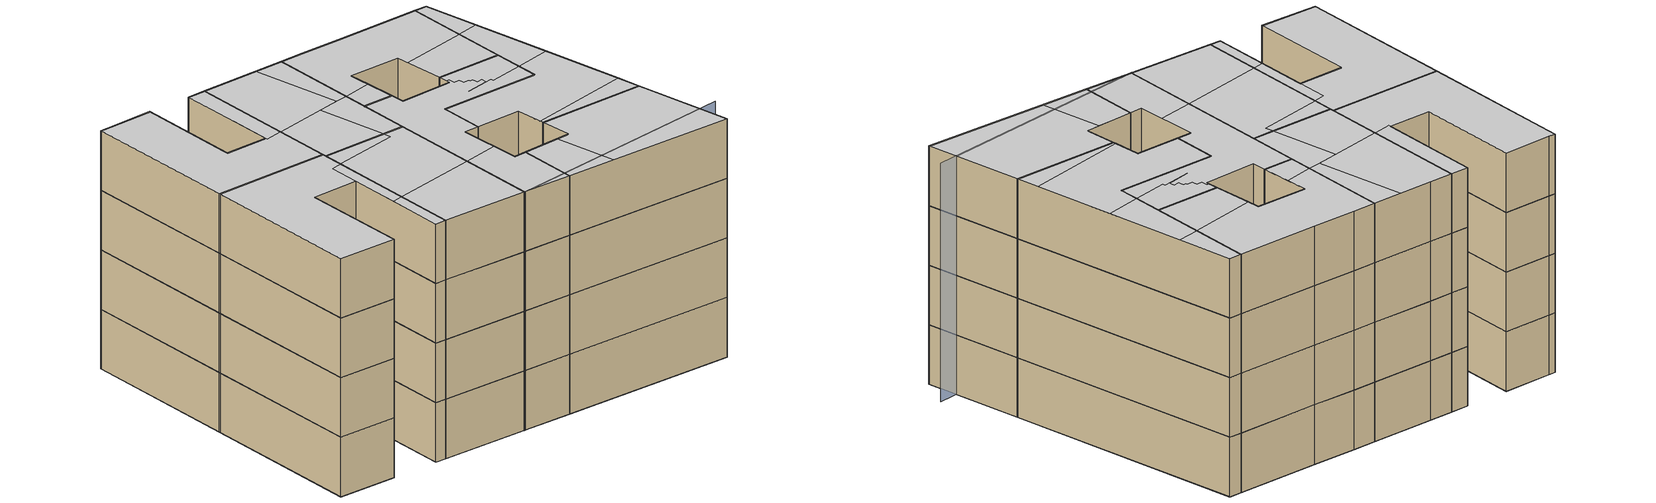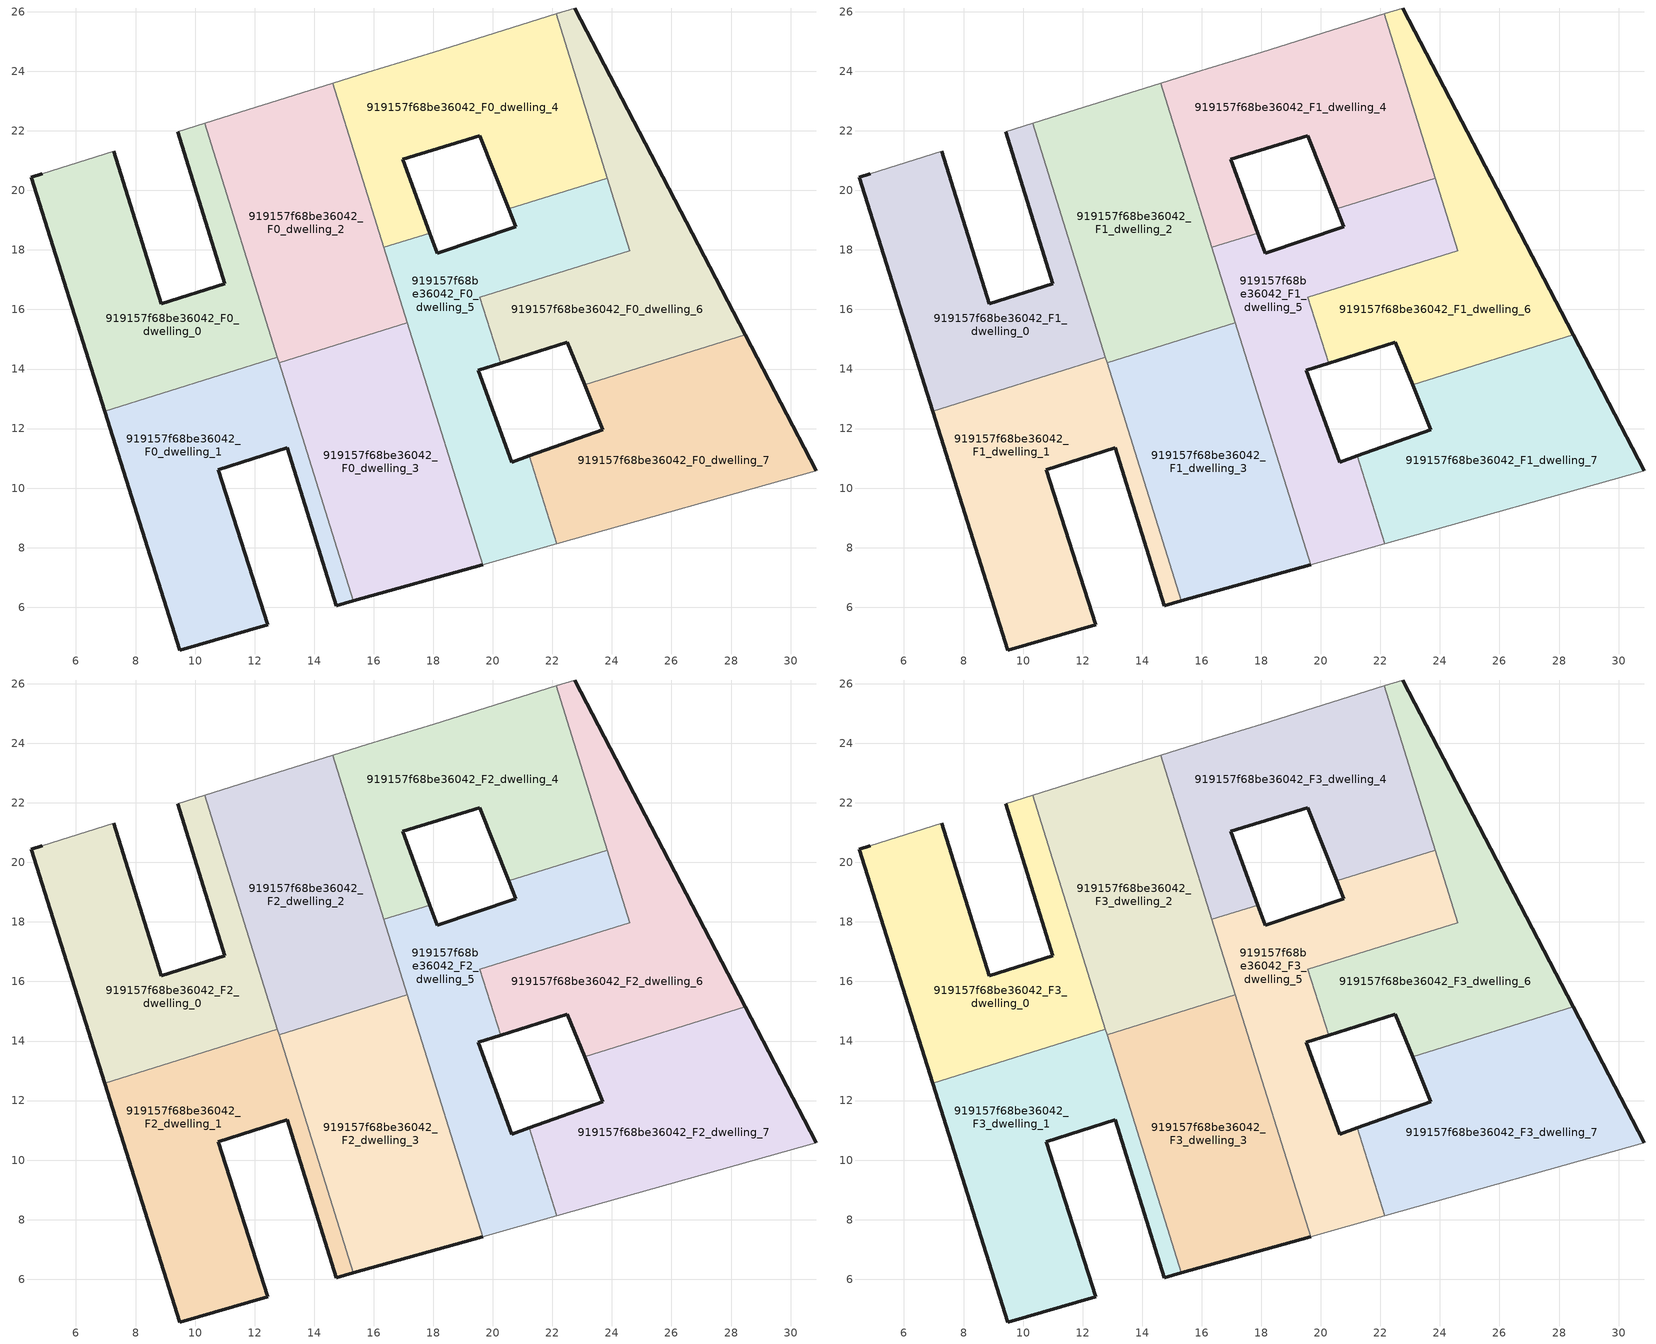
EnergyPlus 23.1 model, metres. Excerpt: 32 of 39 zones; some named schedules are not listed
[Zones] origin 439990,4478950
919157f68be36042_F0_dwelling_0
 floor ground (EU_floor_Construction): 12.76,14.39 10.32,22.25 9.41,21.97 11,16.86 8.87,16.19 7.27,21.32 4.87,20.55 4.5,20.44 6.97,12.59 z0
 wall outside (EU_wall_Construction): 7.27,21.32 8.87,16.19 11,16.86 9.41,21.97 / 6.97,12.59 4.5,20.44 4.87,20.55 z0:3
 wall adiabatic (EU_wall_Construction): 4.87,20.55 7.27,21.32 / 9.41,21.97 10.32,22.25 z0:3
 wall to 919157f68be36042_F0_dwelling_1 (EU_wall_Construction): 12.76,14.39 6.97,12.59 z0:3
 wall to 919157f68be36042_F0_dwelling_2 (EU_wall_Construction): 10.32,22.25 12.76,14.39 z0:3
919157f68be36042_F0_dwelling_1
 floor ground (EU_floor_Construction): 14.75,6.05 15.31,6.21 12.76,14.39 6.97,12.59 9.49,4.56 12.44,5.41 10.77,10.62 13.09,11.35 z0
 wall outside (EU_wall_Construction): 15.31,6.21 14.75,6.05 13.09,11.35 10.77,10.62 12.44,5.41 9.49,4.56 6.97,12.59 z0:3
 wall to 919157f68be36042_F0_dwelling_3 (EU_wall_Construction): 12.82,14.21 15.31,6.21 z0:3
 wall to 919157f68be36042_F0_dwelling_2 (EU_wall_Construction): 12.76,14.39 12.82,14.21 z0:3
919157f68be36042_F0_dwelling_2
 floor ground (EU_floor_Construction): 17.13,15.55 14.63,23.61 11.51,22.63 10.32,22.25 12.82,14.21 z0
 wall adiabatic (EU_wall_Construction): 10.32,22.25 11.51,22.63 14.63,23.61 z0:3
 wall to 919157f68be36042_F0_dwelling_3 (EU_wall_Construction): 17.13,15.55 12.82,14.21 z0:3
 wall to 919157f68be36042_F0_dwelling_4 (EU_wall_Construction): 14.63,23.61 16.34,18.08 z0:3
 wall to 919157f68be36042_F0_dwelling_5 (EU_wall_Construction): 16.34,18.08 17.13,15.55 z0:3
919157f68be36042_F0_dwelling_3
 floor ground (EU_floor_Construction): 19.66,7.43 17.13,15.55 12.82,14.21 15.31,6.21 z0
 wall outside (EU_wall_Construction): 19.66,7.43 15.31,6.21 z0:3
 wall to 919157f68be36042_F0_dwelling_5 (EU_wall_Construction): 17.13,15.55 19.66,7.43 z0:3
919157f68be36042_F0_dwelling_4
 floor ground (EU_floor_Construction): 23.84,20.42 22.12,25.93 18.02,24.64 15.8,23.97 14.63,23.61 16.34,18.08 17.89,18.56 16.97,21.04 19.56,21.83 20.53,19.39 z0
 wall outside (EU_wall_Construction): 20.53,19.39 19.56,21.83 16.97,21.04 17.89,18.56 z0:3
 wall to 919157f68be36042_F0_dwelling_5 (EU_wall_Construction): 23.84,20.42 20.53,19.39 / 17.89,18.56 16.34,18.08 z0:3
 wall adiabatic (EU_wall_Construction): 14.63,23.61 15.8,23.97 18.02,24.64 22.12,25.93 z0:3
 wall to 919157f68be36042_F0_dwelling_6 (EU_wall_Construction): 22.12,25.93 23.84,20.42 z0:3
919157f68be36042_F0_dwelling_5
 floor ground (EU_floor_Construction): 22.14,8.13 21.23,11.08 20.63,10.87 19.52,13.95 20.26,14.19 19.57,16.42 24.6,17.98 23.84,20.42 20.53,19.39 20.78,18.78 18.14,17.88 17.89,18.56 16.34,18.08 19.66,7.43 z0
 wall outside (EU_wall_Construction): 17.89,18.56 18.14,17.88 20.78,18.78 20.53,19.39 / 20.26,14.19 19.52,13.95 20.63,10.87 21.23,11.08 z0:3
 wall to 919157f68be36042_F0_dwelling_6 (EU_wall_Construction): 23.84,20.41 24.6,17.98 19.57,16.42 20.26,14.19 z0:3
 wall to 919157f68be36042_F0_dwelling_7 (EU_wall_Construction): 21.23,11.08 22.14,8.13 z0:3
 wall adiabatic (EU_wall_Construction): 22.14,8.13 19.66,7.43 z0:3
919157f68be36042_F0_dwelling_6
 floor ground (EU_floor_Construction): 28.48,15.14 22.75,26.12 22.12,25.93 24.6,17.98 19.57,16.42 20.26,14.19 22.5,14.89 23.08,13.46 z0
 wall outside (EU_wall_Construction): 22.75,26.12 28.48,15.14 / 23.08,13.46 22.5,14.89 20.26,14.19 z0:3
 wall adiabatic (EU_wall_Construction): 22.12,25.93 22.75,26.12 z0:3
 wall to 919157f68be36042_F0_dwelling_7 (EU_wall_Construction): 28.48,15.14 23.08,13.46 z0:3
919157f68be36042_F0_dwelling_7
 floor ground (EU_floor_Construction): 30.86,10.59 28.48,15.14 23.08,13.46 23.69,11.96 21.23,11.08 22.14,8.13 z0
 wall outside (EU_wall_Construction): 21.23,11.08 23.69,11.96 23.08,13.46 / 28.48,15.14 30.86,10.59 z0:3
 wall adiabatic (EU_wall_Construction): 30.86,10.59 22.14,8.13 z0:3
919157f68be36042_F1_dwelling_0
 floor to 919157f68be36042_F0_dwelling_0 (EU_floor_Construction): 12.76,14.39 10.32,22.25 9.41,21.97 11,16.86 8.87,16.19 7.27,21.32 4.87,20.55 4.5,20.44 6.97,12.59 z3
 wall outside (EU_wall_Construction): 7.27,21.32 8.87,16.19 11,16.86 9.41,21.97 / 6.97,12.59 4.5,20.44 4.87,20.55 z3:6
 wall adiabatic (EU_wall_Construction): 4.87,20.55 7.27,21.32 / 9.41,21.97 10.32,22.25 z3:6
 wall to 919157f68be36042_F1_dwelling_1 (EU_wall_Construction): 12.76,14.39 6.97,12.59 z3:6
 wall to 919157f68be36042_F1_dwelling_2 (EU_wall_Construction): 10.32,22.25 12.76,14.39 z3:6
919157f68be36042_F1_dwelling_1
 floor to 919157f68be36042_F0_dwelling_1 (EU_floor_Construction): 14.75,6.05 15.31,6.21 12.76,14.39 6.97,12.59 9.49,4.56 12.44,5.41 10.77,10.62 13.09,11.35 z3
 wall outside (EU_wall_Construction): 15.31,6.21 14.75,6.05 13.09,11.35 10.77,10.62 12.44,5.41 9.49,4.56 6.97,12.59 z3:6
 wall to 919157f68be36042_F1_dwelling_3 (EU_wall_Construction): 12.82,14.21 15.31,6.21 z3:6
 wall to 919157f68be36042_F1_dwelling_2 (EU_wall_Construction): 12.76,14.39 12.82,14.21 z3:6
919157f68be36042_F1_dwelling_2
 floor to 919157f68be36042_F0_dwelling_2 (EU_floor_Construction): 17.13,15.55 14.63,23.61 11.51,22.63 10.32,22.25 12.82,14.21 z3
 wall adiabatic (EU_wall_Construction): 10.32,22.25 11.51,22.63 14.63,23.61 z3:6
 wall to 919157f68be36042_F1_dwelling_3 (EU_wall_Construction): 17.13,15.55 12.82,14.21 z3:6
 wall to 919157f68be36042_F1_dwelling_4 (EU_wall_Construction): 14.63,23.61 16.34,18.08 z3:6
 wall to 919157f68be36042_F1_dwelling_5 (EU_wall_Construction): 16.34,18.08 17.13,15.55 z3:6
919157f68be36042_F1_dwelling_3
 floor to 919157f68be36042_F0_dwelling_3 (EU_floor_Construction): 19.66,7.43 17.13,15.55 12.82,14.21 15.31,6.21 z3
 wall outside (EU_wall_Construction): 19.66,7.43 15.31,6.21 z3:6
 wall to 919157f68be36042_F1_dwelling_5 (EU_wall_Construction): 17.13,15.55 19.66,7.43 z3:6
919157f68be36042_F1_dwelling_4
 floor to 919157f68be36042_F0_dwelling_4 (EU_floor_Construction): 23.84,20.42 22.12,25.93 18.02,24.64 15.8,23.97 14.63,23.61 16.34,18.08 17.89,18.56 16.97,21.04 19.56,21.83 20.53,19.39 z3
 wall outside (EU_wall_Construction): 20.53,19.39 19.56,21.83 16.97,21.04 17.89,18.56 z3:6
 wall to 919157f68be36042_F1_dwelling_5 (EU_wall_Construction): 23.84,20.42 20.53,19.39 / 17.89,18.56 16.34,18.08 z3:6
 wall adiabatic (EU_wall_Construction): 14.63,23.61 15.8,23.97 18.02,24.64 22.12,25.93 z3:6
 wall to 919157f68be36042_F1_dwelling_6 (EU_wall_Construction): 22.12,25.93 23.84,20.42 z3:6
919157f68be36042_F1_dwelling_5
 floor to 919157f68be36042_F0_dwelling_5 (EU_floor_Construction): 22.14,8.13 21.23,11.08 20.63,10.87 19.52,13.95 20.26,14.19 19.57,16.42 24.6,17.98 23.84,20.42 20.53,19.39 20.78,18.78 18.14,17.88 17.89,18.56 16.34,18.08 19.66,7.43 z3
 wall outside (EU_wall_Construction): 17.89,18.56 18.14,17.88 20.78,18.78 20.53,19.39 / 20.26,14.19 19.52,13.95 20.63,10.87 21.23,11.08 z3:6
 wall to 919157f68be36042_F1_dwelling_6 (EU_wall_Construction): 23.84,20.41 24.6,17.98 19.57,16.42 20.26,14.19 z3:6
 wall to 919157f68be36042_F1_dwelling_7 (EU_wall_Construction): 21.23,11.08 22.14,8.13 z3:6
 wall adiabatic (EU_wall_Construction): 22.14,8.13 19.66,7.43 z3:6
919157f68be36042_F1_dwelling_6
 floor to 919157f68be36042_F0_dwelling_6 (EU_floor_Construction): 28.48,15.14 22.75,26.12 22.12,25.93 24.6,17.98 19.57,16.42 20.26,14.19 22.5,14.89 23.08,13.46 z3
 wall outside (EU_wall_Construction): 22.75,26.12 28.48,15.14 / 23.08,13.46 22.5,14.89 20.26,14.19 z3:6
 wall adiabatic (EU_wall_Construction): 22.12,25.93 22.75,26.12 z3:6
 wall to 919157f68be36042_F1_dwelling_7 (EU_wall_Construction): 28.48,15.14 23.08,13.46 z3:6
919157f68be36042_F1_dwelling_7
 floor to 919157f68be36042_F0_dwelling_7 (EU_floor_Construction): 30.86,10.59 28.48,15.14 23.08,13.46 23.69,11.96 21.23,11.08 22.14,8.13 z3
 wall outside (EU_wall_Construction): 21.23,11.08 23.69,11.96 23.08,13.46 / 28.48,15.14 30.86,10.59 z3:6
 wall adiabatic (EU_wall_Construction): 30.86,10.59 22.14,8.13 z3:6
919157f68be36042_F2_dwelling_0
 floor to 919157f68be36042_F1_dwelling_0 (EU_floor_Construction): 12.76,14.39 10.32,22.25 9.41,21.97 11,16.86 8.87,16.19 7.27,21.32 4.87,20.55 4.5,20.44 6.97,12.59 z6
 wall outside (EU_wall_Construction): 7.27,21.32 8.87,16.19 11,16.86 9.41,21.97 / 6.97,12.59 4.5,20.44 4.87,20.55 z6:9
 wall adiabatic (EU_wall_Construction): 4.87,20.55 7.27,21.32 / 9.41,21.97 10.32,22.25 z6:9
 wall to 919157f68be36042_F2_dwelling_1 (EU_wall_Construction): 12.76,14.39 6.97,12.59 z6:9
 wall to 919157f68be36042_F2_dwelling_2 (EU_wall_Construction): 10.32,22.25 12.76,14.39 z6:9
919157f68be36042_F2_dwelling_1
 floor to 919157f68be36042_F1_dwelling_1 (EU_floor_Construction): 14.75,6.05 15.31,6.21 12.76,14.39 6.97,12.59 9.49,4.56 12.44,5.41 10.77,10.62 13.09,11.35 z6
 wall outside (EU_wall_Construction): 15.31,6.21 14.75,6.05 13.09,11.35 10.77,10.62 12.44,5.41 9.49,4.56 6.97,12.59 z6:9
 wall to 919157f68be36042_F2_dwelling_3 (EU_wall_Construction): 12.82,14.21 15.31,6.21 z6:9
 wall to 919157f68be36042_F2_dwelling_2 (EU_wall_Construction): 12.76,14.39 12.82,14.21 z6:9
919157f68be36042_F2_dwelling_2
 floor to 919157f68be36042_F1_dwelling_2 (EU_floor_Construction): 17.13,15.55 14.63,23.61 11.51,22.63 10.32,22.25 12.82,14.21 z6
 wall adiabatic (EU_wall_Construction): 10.32,22.25 11.51,22.63 14.63,23.61 z6:9
 wall to 919157f68be36042_F2_dwelling_3 (EU_wall_Construction): 17.13,15.55 12.82,14.21 z6:9
 wall to 919157f68be36042_F2_dwelling_4 (EU_wall_Construction): 14.63,23.61 16.34,18.08 z6:9
 wall to 919157f68be36042_F2_dwelling_5 (EU_wall_Construction): 16.34,18.08 17.13,15.55 z6:9
919157f68be36042_F2_dwelling_3
 floor to 919157f68be36042_F1_dwelling_3 (EU_floor_Construction): 19.66,7.43 17.13,15.55 12.82,14.21 15.31,6.21 z6
 wall outside (EU_wall_Construction): 19.66,7.43 15.31,6.21 z6:9
 wall to 919157f68be36042_F2_dwelling_5 (EU_wall_Construction): 17.13,15.55 19.66,7.43 z6:9
919157f68be36042_F2_dwelling_4
 floor to 919157f68be36042_F1_dwelling_4 (EU_floor_Construction): 23.84,20.42 22.12,25.93 18.02,24.64 15.8,23.97 14.63,23.61 16.34,18.08 17.89,18.56 16.97,21.04 19.56,21.83 20.53,19.39 z6
 wall outside (EU_wall_Construction): 20.53,19.39 19.56,21.83 16.97,21.04 17.89,18.56 z6:9
 wall to 919157f68be36042_F2_dwelling_5 (EU_wall_Construction): 23.84,20.42 20.53,19.39 / 17.89,18.56 16.34,18.08 z6:9
 wall adiabatic (EU_wall_Construction): 14.63,23.61 15.8,23.97 18.02,24.64 22.12,25.93 z6:9
 wall to 919157f68be36042_F2_dwelling_6 (EU_wall_Construction): 22.12,25.93 23.84,20.42 z6:9
919157f68be36042_F2_dwelling_5
 floor to 919157f68be36042_F1_dwelling_5 (EU_floor_Construction): 22.14,8.13 21.23,11.08 20.63,10.87 19.52,13.95 20.26,14.19 19.57,16.42 24.6,17.98 23.84,20.42 20.53,19.39 20.78,18.78 18.14,17.88 17.89,18.56 16.34,18.08 19.66,7.43 z6
 wall outside (EU_wall_Construction): 17.89,18.56 18.14,17.88 20.78,18.78 20.53,19.39 / 20.26,14.19 19.52,13.95 20.63,10.87 21.23,11.08 z6:9
 wall to 919157f68be36042_F2_dwelling_6 (EU_wall_Construction): 23.84,20.41 24.6,17.98 19.57,16.42 20.26,14.19 z6:9
 wall to 919157f68be36042_F2_dwelling_7 (EU_wall_Construction): 21.23,11.08 22.14,8.13 z6:9
 wall adiabatic (EU_wall_Construction): 22.14,8.13 19.66,7.43 z6:9
919157f68be36042_F2_dwelling_6
 floor to 919157f68be36042_F1_dwelling_6 (EU_floor_Construction): 28.48,15.14 22.75,26.12 22.12,25.93 24.6,17.98 19.57,16.42 20.26,14.19 22.5,14.89 23.08,13.46 z6
 wall outside (EU_wall_Construction): 22.75,26.12 28.48,15.14 / 23.08,13.46 22.5,14.89 20.26,14.19 z6:9
 wall adiabatic (EU_wall_Construction): 22.12,25.93 22.75,26.12 z6:9
 wall to 919157f68be36042_F2_dwelling_7 (EU_wall_Construction): 28.48,15.14 23.08,13.46 z6:9
919157f68be36042_F2_dwelling_7
 floor to 919157f68be36042_F1_dwelling_7 (EU_floor_Construction): 30.86,10.59 28.48,15.14 23.08,13.46 23.69,11.96 21.23,11.08 22.14,8.13 z6
 wall outside (EU_wall_Construction): 21.23,11.08 23.69,11.96 23.08,13.46 / 28.48,15.14 30.86,10.59 z6:9
 wall adiabatic (EU_wall_Construction): 30.86,10.59 22.14,8.13 z6:9
919157f68be36042_F3_dwelling_0
 floor to 919157f68be36042_F2_dwelling_0 (EU_floor_Construction): 12.76,14.39 10.32,22.25 9.41,21.97 11,16.86 8.87,16.19 7.27,21.32 4.87,20.55 4.5,20.44 6.97,12.59 z9
 wall outside (EU_wall_Construction): 7.27,21.32 8.87,16.19 11,16.86 9.41,21.97 / 6.97,12.59 4.5,20.44 4.87,20.55 z9:12
 wall adiabatic (EU_wall_Construction): 4.87,20.55 7.27,21.32 / 9.41,21.97 10.32,22.25 z9:12
 wall to 919157f68be36042_F3_dwelling_1 (EU_wall_Construction): 12.76,14.39 6.97,12.59 z9:12
 wall to 919157f68be36042_F3_dwelling_2 (EU_wall_Construction): 10.32,22.25 12.76,14.39 z9:12
 ceiling to 919157f68be36042_F4_dwelling_3 (EU_floor_Construction): 10.35,18.97 11.05,16.73 11.9,17.17 12.76,14.39 6.97,12.59 4.5,20.44 4.87,20.55 7.27,21.32 8.87,16.19 9.87,16.5 9.93,16.53 11,16.86 z12
 ceiling to 919157f68be36042_F4_dwelling_5 (EU_floor_Construction): 10.32,22.25 11.9,17.17 11.05,16.73 10.35,18.97 10.39,18.83 9.41,21.97 z12
919157f68be36042_F3_dwelling_1
 floor to 919157f68be36042_F2_dwelling_1 (EU_floor_Construction): 14.75,6.05 15.31,6.21 12.76,14.39 6.97,12.59 9.49,4.56 12.44,5.41 10.77,10.62 13.09,11.35 z9
 wall outside (EU_wall_Construction): 15.31,6.21 14.75,6.05 13.09,11.35 10.77,10.62 12.44,5.41 9.49,4.56 6.97,12.59 z9:12
 wall to 919157f68be36042_F3_dwelling_3 (EU_wall_Construction): 12.82,14.21 15.31,6.21 z9:12
 wall to 919157f68be36042_F3_dwelling_2 (EU_wall_Construction): 12.76,14.39 12.82,14.21 z9:12
 ceiling to 919157f68be36042_F4_dwelling_3 (EU_floor_Construction): 12.76,14.39 13.13,13.2 12.6,12.92 13.09,11.35 10.77,10.62 12.44,5.41 9.49,4.56 6.97,12.59 z12
 ceiling to 919157f68be36042_F4_dwelling_0 (EU_floor_Construction): 14.4,9.13 15.31,6.21 14.75,6.05 13.87,8.86 z12
 ceiling to 919157f68be36042_F4_dwelling_2 (EU_floor_Construction): 13.13,13.2 14.4,9.13 13.87,8.86 12.6,12.92 z12
919157f68be36042_F3_dwelling_2
 floor to 919157f68be36042_F2_dwelling_2 (EU_floor_Construction): 17.13,15.55 14.63,23.61 11.51,22.63 10.32,22.25 12.82,14.21 z9
 wall adiabatic (EU_wall_Construction): 10.32,22.25 11.51,22.63 14.63,23.61 z9:12
 wall to 919157f68be36042_F3_dwelling_3 (EU_wall_Construction): 17.13,15.55 12.82,14.21 z9:12
 wall to 919157f68be36042_F3_dwelling_4 (EU_wall_Construction): 14.63,23.61 16.34,18.08 z9:12
 wall to 919157f68be36042_F3_dwelling_5 (EU_wall_Construction): 16.34,18.08 17.13,15.55 z9:12
 ceiling to 919157f68be36042_F4_dwelling_5 (EU_floor_Construction): 13.18,23.15 15.36,18.98 11.9,17.17 10.32,22.25 11.51,22.63 z12
 ceiling to 919157f68be36042_F4_dwelling_6 (EU_floor_Construction): 14.63,23.61 15.97,19.3 15.36,18.98 13.18,23.15 z12
 ceiling to 919157f68be36042_F4_dwelling_3 (EU_floor_Construction): 14.36,18.46 16.05,15.21 12.82,14.21 11.9,17.17 z12
 ceiling to 919157f68be36042_F4_dwelling_2 (EU_floor_Construction): 15.97,19.3 17.13,15.55 16.05,15.21 14.36,18.46 z12
919157f68be36042_F3_dwelling_3
 floor to 919157f68be36042_F2_dwelling_3 (EU_floor_Construction): 19.66,7.43 17.13,15.55 12.82,14.21 15.31,6.21 z9
 wall outside (EU_wall_Construction): 19.66,7.43 15.31,6.21 z9:12
 wall to 919157f68be36042_F3_dwelling_5 (EU_wall_Construction): 17.13,15.55 19.66,7.43 z9:12
 ceiling to 919157f68be36042_F4_dwelling_0 (EU_floor_Construction): 18.47,11.26 19.66,7.43 15.31,6.21 14.4,9.13 z12
 ceiling to 919157f68be36042_F4_dwelling_2 (EU_floor_Construction): 17.13,15.55 18.47,11.26 14.4,9.13 13.13,13.2 16.25,14.83 16.05,15.21 z12
 ceiling to 919157f68be36042_F4_dwelling_3 (EU_floor_Construction): 16.05,15.21 16.25,14.83 13.13,13.2 12.82,14.21 z12
919157f68be36042_F3_dwelling_4
 floor to 919157f68be36042_F2_dwelling_4 (EU_floor_Construction): 23.84,20.42 22.12,25.93 18.02,24.64 15.8,23.97 14.63,23.61 16.34,18.08 17.89,18.56 16.97,21.04 19.56,21.83 20.53,19.39 z9
 wall outside (EU_wall_Construction): 20.53,19.39 19.56,21.83 16.97,21.04 17.89,18.56 z9:12
 wall to 919157f68be36042_F3_dwelling_5 (EU_wall_Construction): 23.84,20.42 20.53,19.39 / 17.89,18.56 16.34,18.08 z9:12
 wall adiabatic (EU_wall_Construction): 14.63,23.61 15.8,23.97 18.02,24.64 22.12,25.93 z9:12
 wall to 919157f68be36042_F3_dwelling_6 (EU_wall_Construction): 22.12,25.93 23.84,20.42 z9:12
 ceiling to 919157f68be36042_F4_dwelling_6 (EU_floor_Construction): 22.13,25.93 23.04,22.99 19.78,21.29 19.56,21.83 16.97,21.04 17.35,20.02 15.97,19.3 14.63,23.61 15.8,23.97 18.02,24.64 z12
 ceiling to 919157f68be36042_F4_dwelling_4 (EU_floor_Construction): 23.04,22.99 23.84,20.41 20.53,19.39 19.78,21.29 z12
 ceiling to 919157f68be36042_F4_dwelling_2 (EU_floor_Construction): 17.35,20.02 17.89,18.56 16.34,18.08 15.97,19.3 z12
919157f68be36042_F3_dwelling_5
 floor to 919157f68be36042_F2_dwelling_5 (EU_floor_Construction): 22.14,8.13 21.23,11.08 20.63,10.87 19.52,13.95 20.26,14.19 19.57,16.42 24.6,17.98 23.84,20.42 20.53,19.39 20.78,18.78 18.14,17.88 17.89,18.56 16.34,18.08 19.66,7.43 z9
 wall outside (EU_wall_Construction): 17.89,18.56 18.14,17.88 20.78,18.78 20.53,19.39 / 20.26,14.19 19.52,13.95 20.63,10.87 21.23,11.08 z9:12
 wall to 919157f68be36042_F3_dwelling_6 (EU_wall_Construction): 23.84,20.41 24.6,17.98 19.57,16.42 20.26,14.19 z9:12
 wall to 919157f68be36042_F3_dwelling_7 (EU_wall_Construction): 21.23,11.08 22.14,8.13 z9:12
 wall adiabatic (EU_wall_Construction): 22.14,8.13 19.66,7.43 z9:12
 ceiling to 919157f68be36042_F4_dwelling_0 (EU_floor_Construction): 21.23,11.08 22.14,8.13 19.66,7.43 18.47,11.26 20.17,12.14 20.63,10.87 z12
 ceiling to 919157f68be36042_F4_dwelling_4 (EU_floor_Construction): 23.84,20.41 24.27,19.02 22.66,18.18 22.6,18.32 21.23,17.6 22.33,18.18 22.22,18.45 21.95,18.31 21.83,18.59 21.69,18.52 21.65,18.61 21.37,18.51 21.26,18.79 20.97,18.69 20.86,18.97 20.72,18.92 20.53,19.39 z12
 ceiling to 919157f68be36042_F4_dwelling_2 (EU_floor_Construction): 24.27,19.02 24.6,17.98 19.57,16.42 20.26,14.19 19.52,13.95 20.17,12.14 18.47,11.26 16.34,18.08 17.89,18.56 18.14,17.88 20.78,18.78 20.72,18.92 20.86,18.97 20.97,18.69 21.26,18.79 21.37,18.51 21.65,18.61 21.69,18.52 21.83,18.59 21.95,18.31 22.22,18.45 22.33,18.18 21.23,17.6 22.6,18.32 22.66,18.18 z12
919157f68be36042_F3_dwelling_6
 floor to 919157f68be36042_F2_dwelling_6 (EU_floor_Construction): 28.48,15.14 22.75,26.12 22.12,25.93 24.6,17.98 19.57,16.42 20.26,14.19 22.5,14.89 23.08,13.46 z9
 wall outside (EU_wall_Construction): 22.75,26.12 28.48,15.14 / 23.08,13.46 22.5,14.89 20.26,14.19 z9:12
 wall adiabatic (EU_wall_Construction): 22.12,25.93 22.75,26.12 z9:12
 wall to 919157f68be36042_F3_dwelling_7 (EU_wall_Construction): 28.48,15.14 23.08,13.46 z9:12
 ceiling to 919157f68be36042_F4_dwelling_4 (EU_floor_Construction): 24.1,23.54 25.99,19.92 24.27,19.02 23.04,22.99 z12
 ceiling to 919157f68be36042_F4_dwelling_2 (EU_floor_Construction): 25.99,19.92 27.93,16.2 23.01,13.63 22.5,14.89 20.26,14.19 19.57,16.42 24.6,17.98 24.27,19.02 z12
 ceiling to 919157f68be36042_F4_dwelling_6 (EU_floor_Construction): 22.75,26.12 24.1,23.54 23.04,22.99 22.13,25.93 z12
 ceiling to 919157f68be36042_F4_dwelling_1 (EU_floor_Construction): 27.93,16.2 28.48,15.14 23.08,13.46 23.01,13.63 z12
919157f68be36042_F3_dwelling_7
 floor to 919157f68be36042_F2_dwelling_7 (EU_floor_Construction): 30.86,10.59 28.48,15.14 23.08,13.46 23.69,11.96 21.23,11.08 22.14,8.13 z9
 wall outside (EU_wall_Construction): 21.23,11.08 23.69,11.96 23.08,13.46 / 28.48,15.14 30.86,10.59 z9:12
 wall adiabatic (EU_wall_Construction): 30.86,10.59 22.14,8.13 z9:12
 ceiling to 919157f68be36042_F4_dwelling_1 (EU_floor_Construction): 28.48,15.14 30.86,10.59 24.57,8.82 23.05,11.74 23.69,11.96 23.08,13.46 z12
 ceiling to 919157f68be36042_F4_dwelling_0 (EU_floor_Construction): 23.05,11.74 24.57,8.82 22.14,8.13 21.23,11.08 z12
shading: 19.62,7.41 31.03,12.4 z0:12
[Building]
EU S2 Campaign: North Axis=0; Terrain=City; Solar Distribution=FullExterior
[Site:Location]
Madrid: Latitude=40.5; Longitude=-3.5; Time Zone=1; Elevation=609
[SizingPeriod:WeatherFileDays]
AnnualSizingPeriod: Begin Month=1; Begin Day of Month=1; End Month=12; End Day of Month=31; Day of Week for Start Day=Monday; Use Weather File Daylight Saving Period=No; Use Weather File Rain and Snow Indicators=No
[MATERIAL]
EU_InternalMass_Material: Roughness=MediumRough; Thickness=0.1; Conductivity=1; Density=1800; Specific Heat=900; Thermal Absorptance=0.9; Solar Absorptance=0.7; Visible Absorptance=0.7
[MATERIAL:NOMASS] Roughness=MediumRough; Thermal Absorptance=0.9; Solar Absorptance=0.7; Visible Absorptance=0.7
Name | Thermal Resistance
EU_wall_NoMass | 0.419739
EU_floor_NoMass | 0.608284
[CONSTRUCTION]
EU_wall_Construction: EU_wall_NoMass
EU_floor_Construction: EU_floor_NoMass
EU_InternalMass_Construction: EU_InternalMass_Material
[ZONE] Type=1; Multiplier=1; Ceiling Height=autocalculate; Floor Area=autocalculate; Part of Total Floor Area=Yes
Name | Volume
919157f68be36042_F0_dwelling_0; 919157f68be36042_F1_dwelling_0; 919157f68be36042_F2_dwelling_0; 919157f68be36042_F3_dwelling_0 | 114.308
919157f68be36042_F0_dwelling_1; 919157f68be36042_F1_dwelling_1; 919157f68be36042_F2_dwelling_1; 919157f68be36042_F3_dwelling_1 | 114.315
919157f68be36042_F0_dwelling_2; 919157f68be36042_F1_dwelling_2; 919157f68be36042_F2_dwelling_2; 919157f68be36042_F3_dwelling_2 | 114.316
919157f68be36042_F0_dwelling_3; 919157f68be36042_F1_dwelling_3; 919157f68be36042_F2_dwelling_3; 919157f68be36042_F3_dwelling_3 | 114.3
919157f68be36042_F0_dwelling_4; 919157f68be36042_F1_dwelling_4; 919157f68be36042_F2_dwelling_4; 919157f68be36042_F3_dwelling_4 | 114.312
919157f68be36042_F0_dwelling_5; 919157f68be36042_F1_dwelling_5; 919157f68be36042_F2_dwelling_5; 919157f68be36042_F3_dwelling_5 | 114.302
919157f68be36042_F0_dwelling_6; 919157f68be36042_F1_dwelling_6; 919157f68be36042_F2_dwelling_6; 919157f68be36042_F3_dwelling_6 | 114.303
919157f68be36042_F0_dwelling_7; 919157f68be36042_F1_dwelling_7; 919157f68be36042_F2_dwelling_7; 919157f68be36042_F3_dwelling_7 | 114.296
[INTERNALMASS] Construction=EU_InternalMass_Construction
Name | Zone or ZoneList | Surface Area
919157f68be36042_F0_dwelling_0_EU_InternalMass | 919157f68be36042_F0_dwelling_0 | 38.1031
919157f68be36042_F0_dwelling_1_EU_InternalMass | 919157f68be36042_F0_dwelling_1 | 38.1045
919157f68be36042_F0_dwelling_2_EU_InternalMass | 919157f68be36042_F0_dwelling_2 | 38.1059
919157f68be36042_F0_dwelling_3_EU_InternalMass | 919157f68be36042_F0_dwelling_3 | 38.1004
919157f68be36042_F0_dwelling_4_EU_InternalMass | 919157f68be36042_F0_dwelling_4 | 38.1023
919157f68be36042_F0_dwelling_5_EU_InternalMass | 919157f68be36042_F0_dwelling_5 | 38.105
919157f68be36042_F0_dwelling_6_EU_InternalMass | 919157f68be36042_F0_dwelling_6 | 38.1009
919157f68be36042_F0_dwelling_7_EU_InternalMass | 919157f68be36042_F0_dwelling_7 | 38.1018
919157f68be36042_F1_dwelling_0_EU_InternalMass | 919157f68be36042_F1_dwelling_0 | 38.1031
919157f68be36042_F1_dwelling_1_EU_InternalMass | 919157f68be36042_F1_dwelling_1 | 38.1045
919157f68be36042_F1_dwelling_2_EU_InternalMass | 919157f68be36042_F1_dwelling_2 | 38.1059
919157f68be36042_F1_dwelling_3_EU_InternalMass | 919157f68be36042_F1_dwelling_3 | 38.1004
919157f68be36042_F1_dwelling_4_EU_InternalMass | 919157f68be36042_F1_dwelling_4 | 38.1023
919157f68be36042_F1_dwelling_5_EU_InternalMass | 919157f68be36042_F1_dwelling_5 | 38.105
919157f68be36042_F1_dwelling_6_EU_InternalMass | 919157f68be36042_F1_dwelling_6 | 38.1009
919157f68be36042_F1_dwelling_7_EU_InternalMass | 919157f68be36042_F1_dwelling_7 | 38.1018
919157f68be36042_F2_dwelling_0_EU_InternalMass | 919157f68be36042_F2_dwelling_0 | 38.1031
919157f68be36042_F2_dwelling_1_EU_InternalMass | 919157f68be36042_F2_dwelling_1 | 38.1045
919157f68be36042_F2_dwelling_2_EU_InternalMass | 919157f68be36042_F2_dwelling_2 | 38.1059
919157f68be36042_F2_dwelling_3_EU_InternalMass | 919157f68be36042_F2_dwelling_3 | 38.1004
919157f68be36042_F2_dwelling_4_EU_InternalMass | 919157f68be36042_F2_dwelling_4 | 38.1023
919157f68be36042_F2_dwelling_5_EU_InternalMass | 919157f68be36042_F2_dwelling_5 | 38.105
919157f68be36042_F2_dwelling_6_EU_InternalMass | 919157f68be36042_F2_dwelling_6 | 38.1009
919157f68be36042_F2_dwelling_7_EU_InternalMass | 919157f68be36042_F2_dwelling_7 | 38.1018
919157f68be36042_F3_dwelling_0_EU_InternalMass | 919157f68be36042_F3_dwelling_0 | 38.1031
919157f68be36042_F3_dwelling_1_EU_InternalMass | 919157f68be36042_F3_dwelling_1 | 38.1045
919157f68be36042_F3_dwelling_2_EU_InternalMass | 919157f68be36042_F3_dwelling_2 | 38.1059
919157f68be36042_F3_dwelling_3_EU_InternalMass | 919157f68be36042_F3_dwelling_3 | 38.1004
919157f68be36042_F3_dwelling_4_EU_InternalMass | 919157f68be36042_F3_dwelling_4 | 38.1023
919157f68be36042_F3_dwelling_5_EU_InternalMass | 919157f68be36042_F3_dwelling_5 | 38.105
919157f68be36042_F3_dwelling_6_EU_InternalMass | 919157f68be36042_F3_dwelling_6 | 38.1009
919157f68be36042_F3_dwelling_7_EU_InternalMass | 919157f68be36042_F3_dwelling_7 | 38.1018
[OTHEREQUIPMENT] Fuel Type=Electricity; Design Level Calculation Method=Watts/Area; Power per Zone Floor Area=1; Fraction Latent=0; Fraction Radiant=0; Fraction Lost=0; Carbon Dioxide Generation Rate=0; EndUse Subcategory=EU_Step8_InternalGains
Name | Zone or ZoneList or Space or SpaceList | Schedule
EU_Step8_InternalGain_919157f68be36042_F0_dwelling_0_f000 | 919157f68be36042_F0_dwelling_0 | EU_Step8_GainSchedule_919157f68be36042_F0_dwelling_0_f000
EU_Step8_InternalGain_919157f68be36042_F0_dwelling_1_f000 | 919157f68be36042_F0_dwelling_1 | EU_Step8_GainSchedule_919157f68be36042_F0_dwelling_1_f000
EU_Step8_InternalGain_919157f68be36042_F0_dwelling_2_f000 | 919157f68be36042_F0_dwelling_2 | EU_Step8_GainSchedule_919157f68be36042_F0_dwelling_2_f000
EU_Step8_InternalGain_919157f68be36042_F0_dwelling_3_f000 | 919157f68be36042_F0_dwelling_3 | EU_Step8_GainSchedule_919157f68be36042_F0_dwelling_3_f000
EU_Step8_InternalGain_919157f68be36042_F0_dwelling_4_f000 | 919157f68be36042_F0_dwelling_4 | EU_Step8_GainSchedule_919157f68be36042_F0_dwelling_4_f000
EU_Step8_InternalGain_919157f68be36042_F0_dwelling_5_f000 | 919157f68be36042_F0_dwelling_5 | EU_Step8_GainSchedule_919157f68be36042_F0_dwelling_5_f000
EU_Step8_InternalGain_919157f68be36042_F0_dwelling_6_f000 | 919157f68be36042_F0_dwelling_6 | EU_Step8_GainSchedule_919157f68be36042_F0_dwelling_6_f000
EU_Step8_InternalGain_919157f68be36042_F0_dwelling_7_f000 | 919157f68be36042_F0_dwelling_7 | EU_Step8_GainSchedule_919157f68be36042_F0_dwelling_7_f000
EU_Step8_InternalGain_919157f68be36042_F1_dwelling_0_f000 | 919157f68be36042_F1_dwelling_0 | EU_Step8_GainSchedule_919157f68be36042_F1_dwelling_0_f000
EU_Step8_InternalGain_919157f68be36042_F1_dwelling_1_f000 | 919157f68be36042_F1_dwelling_1 | EU_Step8_GainSchedule_919157f68be36042_F1_dwelling_1_f000
EU_Step8_InternalGain_919157f68be36042_F1_dwelling_2_f000 | 919157f68be36042_F1_dwelling_2 | EU_Step8_GainSchedule_919157f68be36042_F1_dwelling_2_f000
EU_Step8_InternalGain_919157f68be36042_F1_dwelling_3_f000 | 919157f68be36042_F1_dwelling_3 | EU_Step8_GainSchedule_919157f68be36042_F1_dwelling_3_f000
EU_Step8_InternalGain_919157f68be36042_F1_dwelling_4_f000 | 919157f68be36042_F1_dwelling_4 | EU_Step8_GainSchedule_919157f68be36042_F1_dwelling_4_f000
EU_Step8_InternalGain_919157f68be36042_F1_dwelling_5_f000 | 919157f68be36042_F1_dwelling_5 | EU_Step8_GainSchedule_919157f68be36042_F1_dwelling_5_f000
EU_Step8_InternalGain_919157f68be36042_F1_dwelling_6_f000 | 919157f68be36042_F1_dwelling_6 | EU_Step8_GainSchedule_919157f68be36042_F1_dwelling_6_f000
EU_Step8_InternalGain_919157f68be36042_F1_dwelling_7_f000 | 919157f68be36042_F1_dwelling_7 | EU_Step8_GainSchedule_919157f68be36042_F1_dwelling_7_f000
EU_Step8_InternalGain_919157f68be36042_F2_dwelling_0_f000 | 919157f68be36042_F2_dwelling_0 | EU_Step8_GainSchedule_919157f68be36042_F2_dwelling_0_f000
EU_Step8_InternalGain_919157f68be36042_F2_dwelling_1_f000 | 919157f68be36042_F2_dwelling_1 | EU_Step8_GainSchedule_919157f68be36042_F2_dwelling_1_f000
EU_Step8_InternalGain_919157f68be36042_F2_dwelling_2_f000 | 919157f68be36042_F2_dwelling_2 | EU_Step8_GainSchedule_919157f68be36042_F2_dwelling_2_f000
EU_Step8_InternalGain_919157f68be36042_F2_dwelling_3_f000 | 919157f68be36042_F2_dwelling_3 | EU_Step8_GainSchedule_919157f68be36042_F2_dwelling_3_f000
EU_Step8_InternalGain_919157f68be36042_F2_dwelling_4_f000 | 919157f68be36042_F2_dwelling_4 | EU_Step8_GainSchedule_919157f68be36042_F2_dwelling_4_f000
EU_Step8_InternalGain_919157f68be36042_F2_dwelling_5_f000 | 919157f68be36042_F2_dwelling_5 | EU_Step8_GainSchedule_919157f68be36042_F2_dwelling_5_f000
EU_Step8_InternalGain_919157f68be36042_F2_dwelling_6_f000 | 919157f68be36042_F2_dwelling_6 | EU_Step8_GainSchedule_919157f68be36042_F2_dwelling_6_f000
EU_Step8_InternalGain_919157f68be36042_F2_dwelling_7_f000 | 919157f68be36042_F2_dwelling_7 | EU_Step8_GainSchedule_919157f68be36042_F2_dwelling_7_f000
EU_Step8_InternalGain_919157f68be36042_F3_dwelling_0_f000 | 919157f68be36042_F3_dwelling_0 | EU_Step8_GainSchedule_919157f68be36042_F3_dwelling_0_f000
EU_Step8_InternalGain_919157f68be36042_F3_dwelling_1_f000 | 919157f68be36042_F3_dwelling_1 | EU_Step8_GainSchedule_919157f68be36042_F3_dwelling_1_f000
EU_Step8_InternalGain_919157f68be36042_F3_dwelling_2_f000 | 919157f68be36042_F3_dwelling_2 | EU_Step8_GainSchedule_919157f68be36042_F3_dwelling_2_f000
EU_Step8_InternalGain_919157f68be36042_F3_dwelling_3_f000 | 919157f68be36042_F3_dwelling_3 | EU_Step8_GainSchedule_919157f68be36042_F3_dwelling_3_f000
EU_Step8_InternalGain_919157f68be36042_F3_dwelling_4_f000 | 919157f68be36042_F3_dwelling_4 | EU_Step8_GainSchedule_919157f68be36042_F3_dwelling_4_f000
EU_Step8_InternalGain_919157f68be36042_F3_dwelling_5_f000 | 919157f68be36042_F3_dwelling_5 | EU_Step8_GainSchedule_919157f68be36042_F3_dwelling_5_f000
EU_Step8_InternalGain_919157f68be36042_F3_dwelling_6_f000 | 919157f68be36042_F3_dwelling_6 | EU_Step8_GainSchedule_919157f68be36042_F3_dwelling_6_f000
EU_Step8_InternalGain_919157f68be36042_F3_dwelling_7_f000 | 919157f68be36042_F3_dwelling_7 | EU_Step8_GainSchedule_919157f68be36042_F3_dwelling_7_f000
[ZONEVENTILATION:DESIGNFLOWRATE] Schedule=EU_AlwaysOn; Design Flow Rate Calculation Method=AirChanges/Hour; Air Changes per Hour=0.703302; Ventilation Type=Natural; Fan Pressure Rise=0; Fan Total Efficiency=1; Constant Term Coefficient=1; Temperature Term Coefficient=0; Velocity Term Coefficient=0; Velocity Squared Term Coefficient=0; Minimum Indoor Temperature=-100; Maximum Indoor Temperature=100; Delta Temperature=-100; Minimum Outdoor Temperature=-100; Maximum Outdoor Temperature=100; Maximum Wind Speed=40
Name | Zone or ZoneList or Space or SpaceList
EU_ConstantAir_919157f68be36042_F0_dwelling_0 | 919157f68be36042_F0_dwelling_0
EU_ConstantAir_919157f68be36042_F0_dwelling_1 | 919157f68be36042_F0_dwelling_1
EU_ConstantAir_919157f68be36042_F0_dwelling_2 | 919157f68be36042_F0_dwelling_2
EU_ConstantAir_919157f68be36042_F0_dwelling_3 | 919157f68be36042_F0_dwelling_3
EU_ConstantAir_919157f68be36042_F0_dwelling_4 | 919157f68be36042_F0_dwelling_4
EU_ConstantAir_919157f68be36042_F0_dwelling_5 | 919157f68be36042_F0_dwelling_5
EU_ConstantAir_919157f68be36042_F0_dwelling_6 | 919157f68be36042_F0_dwelling_6
EU_ConstantAir_919157f68be36042_F0_dwelling_7 | 919157f68be36042_F0_dwelling_7
EU_ConstantAir_919157f68be36042_F1_dwelling_0 | 919157f68be36042_F1_dwelling_0
EU_ConstantAir_919157f68be36042_F1_dwelling_1 | 919157f68be36042_F1_dwelling_1
EU_ConstantAir_919157f68be36042_F1_dwelling_2 | 919157f68be36042_F1_dwelling_2
EU_ConstantAir_919157f68be36042_F1_dwelling_3 | 919157f68be36042_F1_dwelling_3
EU_ConstantAir_919157f68be36042_F1_dwelling_4 | 919157f68be36042_F1_dwelling_4
EU_ConstantAir_919157f68be36042_F1_dwelling_5 | 919157f68be36042_F1_dwelling_5
EU_ConstantAir_919157f68be36042_F1_dwelling_6 | 919157f68be36042_F1_dwelling_6
EU_ConstantAir_919157f68be36042_F1_dwelling_7 | 919157f68be36042_F1_dwelling_7
EU_ConstantAir_919157f68be36042_F2_dwelling_0 | 919157f68be36042_F2_dwelling_0
EU_ConstantAir_919157f68be36042_F2_dwelling_1 | 919157f68be36042_F2_dwelling_1
EU_ConstantAir_919157f68be36042_F2_dwelling_2 | 919157f68be36042_F2_dwelling_2
EU_ConstantAir_919157f68be36042_F2_dwelling_3 | 919157f68be36042_F2_dwelling_3
EU_ConstantAir_919157f68be36042_F2_dwelling_4 | 919157f68be36042_F2_dwelling_4
EU_ConstantAir_919157f68be36042_F2_dwelling_5 | 919157f68be36042_F2_dwelling_5
EU_ConstantAir_919157f68be36042_F2_dwelling_6 | 919157f68be36042_F2_dwelling_6
EU_ConstantAir_919157f68be36042_F2_dwelling_7 | 919157f68be36042_F2_dwelling_7
EU_ConstantAir_919157f68be36042_F3_dwelling_0 | 919157f68be36042_F3_dwelling_0
EU_ConstantAir_919157f68be36042_F3_dwelling_1 | 919157f68be36042_F3_dwelling_1
EU_ConstantAir_919157f68be36042_F3_dwelling_2 | 919157f68be36042_F3_dwelling_2
EU_ConstantAir_919157f68be36042_F3_dwelling_3 | 919157f68be36042_F3_dwelling_3
EU_ConstantAir_919157f68be36042_F3_dwelling_4 | 919157f68be36042_F3_dwelling_4
EU_ConstantAir_919157f68be36042_F3_dwelling_5 | 919157f68be36042_F3_dwelling_5
EU_ConstantAir_919157f68be36042_F3_dwelling_6 | 919157f68be36042_F3_dwelling_6
EU_ConstantAir_919157f68be36042_F3_dwelling_7 | 919157f68be36042_F3_dwelling_7
[HVACTEMPLATE:ZONE:IDEALLOADSAIRSYSTEM] System Availability Schedule=EU_AlwaysOn; Maximum Heating Supply Air Temperature=50; Minimum Cooling Supply Air Temperature=13; Maximum Heating Supply Air Humidity Ratio=0.0156; Minimum Cooling Supply Air Humidity Ratio=0.0077; Heating Limit=NoLimit; Cooling Limit=NoLimit; Heating Availability Schedule=EU_AlwaysOn; Cooling Availability Schedule=EU_CoolingOff; Dehumidification Control Type=ConstantSensibleHeatRatio; Cooling Sensible Heat Ratio=0.7; Dehumidification Setpoint=60; Humidification Control Type=None; Humidification Setpoint=30; Outdoor Air Method=None; Outdoor Air Flow Rate per Person=0.00944; Outdoor Air Flow Rate per Zone Floor Area=0; Outdoor Air Flow Rate per Zone=0; Demand Controlled Ventilation Type=None; Outdoor Air Economizer Type=NoEconomizer; Heat Recovery Type=None; Sensible Heat Recovery Effectiveness=0.7; Latent Heat Recovery Effectiveness=0.65
Name | Template Thermostat
919157f68be36042_F0_dwelling_0 | EU_HeatOnly_919157f68be36042_F0_dwelling_0
919157f68be36042_F0_dwelling_1 | EU_HeatOnly_919157f68be36042_F0_dwelling_1
919157f68be36042_F0_dwelling_2 | EU_HeatOnly_919157f68be36042_F0_dwelling_2
919157f68be36042_F0_dwelling_3 | EU_HeatOnly_919157f68be36042_F0_dwelling_3
919157f68be36042_F0_dwelling_4 | EU_HeatOnly_919157f68be36042_F0_dwelling_4
919157f68be36042_F0_dwelling_5 | EU_HeatOnly_919157f68be36042_F0_dwelling_5
919157f68be36042_F0_dwelling_6 | EU_HeatOnly_919157f68be36042_F0_dwelling_6
919157f68be36042_F0_dwelling_7 | EU_HeatOnly_919157f68be36042_F0_dwelling_7
919157f68be36042_F1_dwelling_0 | EU_HeatOnly_919157f68be36042_F1_dwelling_0
919157f68be36042_F1_dwelling_1 | EU_HeatOnly_919157f68be36042_F1_dwelling_1
919157f68be36042_F1_dwelling_2 | EU_HeatOnly_919157f68be36042_F1_dwelling_2
919157f68be36042_F1_dwelling_3 | EU_HeatOnly_919157f68be36042_F1_dwelling_3
919157f68be36042_F1_dwelling_4 | EU_HeatOnly_919157f68be36042_F1_dwelling_4
919157f68be36042_F1_dwelling_5 | EU_HeatOnly_919157f68be36042_F1_dwelling_5
919157f68be36042_F1_dwelling_6 | EU_HeatOnly_919157f68be36042_F1_dwelling_6
919157f68be36042_F1_dwelling_7 | EU_HeatOnly_919157f68be36042_F1_dwelling_7
919157f68be36042_F2_dwelling_0 | EU_HeatOnly_919157f68be36042_F2_dwelling_0
919157f68be36042_F2_dwelling_1 | EU_HeatOnly_919157f68be36042_F2_dwelling_1
919157f68be36042_F2_dwelling_2 | EU_HeatOnly_919157f68be36042_F2_dwelling_2
919157f68be36042_F2_dwelling_3 | EU_HeatOnly_919157f68be36042_F2_dwelling_3
919157f68be36042_F2_dwelling_4 | EU_HeatOnly_919157f68be36042_F2_dwelling_4
919157f68be36042_F2_dwelling_5 | EU_HeatOnly_919157f68be36042_F2_dwelling_5
919157f68be36042_F2_dwelling_6 | EU_HeatOnly_919157f68be36042_F2_dwelling_6
919157f68be36042_F2_dwelling_7 | EU_HeatOnly_919157f68be36042_F2_dwelling_7
919157f68be36042_F3_dwelling_0 | EU_HeatOnly_919157f68be36042_F3_dwelling_0
919157f68be36042_F3_dwelling_1 | EU_HeatOnly_919157f68be36042_F3_dwelling_1
919157f68be36042_F3_dwelling_2 | EU_HeatOnly_919157f68be36042_F3_dwelling_2
919157f68be36042_F3_dwelling_3 | EU_HeatOnly_919157f68be36042_F3_dwelling_3
919157f68be36042_F3_dwelling_4 | EU_HeatOnly_919157f68be36042_F3_dwelling_4
919157f68be36042_F3_dwelling_5 | EU_HeatOnly_919157f68be36042_F3_dwelling_5
919157f68be36042_F3_dwelling_6 | EU_HeatOnly_919157f68be36042_F3_dwelling_6
919157f68be36042_F3_dwelling_7 | EU_HeatOnly_919157f68be36042_F3_dwelling_7
[SIZING:ZONE] Zone Cooling Design Supply Air Temperature Input Method=SupplyAirTemperature; Zone Cooling Design Supply Air Temperature=13; Zone Heating Design Supply Air Temperature Input Method=SupplyAirTemperature; Zone Heating Design Supply Air Temperature=50; Zone Cooling Design Supply Air Humidity Ratio=0.008; Zone Heating Design Supply Air Humidity Ratio=0.008; Cooling Design Air Flow Method=DesignDay; Cooling Design Air Flow Rate=0; Cooling Minimum Air Flow per Zone Floor Area=0.000762; Cooling Minimum Air Flow=0; Cooling Minimum Air Flow Fraction=0.2; Heating Design Air Flow Method=DesignDay; Heating Design Air Flow Rate=0; Heating Maximum Air Flow per Zone Floor Area=0.002032; Heating Maximum Air Flow=0.141576; Heating Maximum Air Flow Fraction=0.3; Account for Dedicated Outdoor Air System=No; Dedicated Outdoor Air System Control Strategy=NeutralSupplyAir; Dedicated Outdoor Air Low Setpoint Temperature for Design=autosize; Dedicated Outdoor Air High Setpoint Temperature for Design=autosize; Zone Load Sizing Method=Sensible Load Only No Latent Load; Zone Latent Cooling Design Supply Air Humidity Ratio Input Method=HumidityRatioDifference; Zone Cooling Design Supply Air Humidity Ratio Difference=0.005; Zone Latent Heating Design Supply Air Humidity Ratio Input Method=HumidityRatioDifference; Zone Humidification Design Supply Air Humidity Ratio Difference=0.005
919157f68be36042_F0_dwelling_0; 919157f68be36042_F0_dwelling_1; 919157f68be36042_F0_dwelling_2; 919157f68be36042_F0_dwelling_3; 919157f68be36042_F0_dwelling_4; 919157f68be36042_F0_dwelling_5; 919157f68be36042_F0_dwelling_6; 919157f68be36042_F0_dwelling_7; 919157f68be36042_F1_dwelling_0; 919157f68be36042_F1_dwelling_1; 919157f68be36042_F1_dwelling_2; 919157f68be36042_F1_dwelling_3; 919157f68be36042_F1_dwelling_4; 919157f68be36042_F1_dwelling_5; 919157f68be36042_F1_dwelling_6; 919157f68be36042_F1_dwelling_7; 919157f68be36042_F2_dwelling_0; 919157f68be36042_F2_dwelling_1; 919157f68be36042_F2_dwelling_2; 919157f68be36042_F2_dwelling_3; 919157f68be36042_F2_dwelling_4; 919157f68be36042_F2_dwelling_5; 919157f68be36042_F2_dwelling_6; 919157f68be36042_F2_dwelling_7; 919157f68be36042_F3_dwelling_0; 919157f68be36042_F3_dwelling_1; 919157f68be36042_F3_dwelling_2; 919157f68be36042_F3_dwelling_3; 919157f68be36042_F3_dwelling_4; 919157f68be36042_F3_dwelling_5; 919157f68be36042_F3_dwelling_6; 919157f68be36042_F3_dwelling_7
[SCHEDULE:CONSTANT]
EU_AlwaysOn: Hourly Value=1
[SCHEDULE:FILE] Column Number=1; Rows to Skip at Top=0; Number of Hours of Data=8760; Column Separator=Comma; Interpolate to Timestep=No; Minutes per Item=60; Adjust Schedule for Daylight Savings=Yes
Name | File
EU_Step8_GainSchedule_919157f68be36042_F0_dwelling_0_f000 | ../../schedules/919157f68be36042/919157f68be36042_F0_dwelling_0_f000_gain.csv
EU_Step8_GainSchedule_919157f68be36042_F0_dwelling_1_f000 | ../../schedules/919157f68be36042/919157f68be36042_F0_dwelling_1_f000_gain.csv
EU_Step8_GainSchedule_919157f68be36042_F0_dwelling_2_f000 | ../../schedules/919157f68be36042/919157f68be36042_F0_dwelling_2_f000_gain.csv
EU_Step8_GainSchedule_919157f68be36042_F0_dwelling_3_f000 | ../../schedules/919157f68be36042/919157f68be36042_F0_dwelling_3_f000_gain.csv
EU_Step8_GainSchedule_919157f68be36042_F0_dwelling_4_f000 | ../../schedules/919157f68be36042/919157f68be36042_F0_dwelling_4_f000_gain.csv
EU_Step8_GainSchedule_919157f68be36042_F0_dwelling_5_f000 | ../../schedules/919157f68be36042/919157f68be36042_F0_dwelling_5_f000_gain.csv
EU_Step8_GainSchedule_919157f68be36042_F0_dwelling_6_f000 | ../../schedules/919157f68be36042/919157f68be36042_F0_dwelling_6_f000_gain.csv
EU_Step8_GainSchedule_919157f68be36042_F0_dwelling_7_f000 | ../../schedules/919157f68be36042/919157f68be36042_F0_dwelling_7_f000_gain.csv
EU_Step8_GainSchedule_919157f68be36042_F1_dwelling_0_f000 | ../../schedules/919157f68be36042/919157f68be36042_F1_dwelling_0_f000_gain.csv
EU_Step8_GainSchedule_919157f68be36042_F1_dwelling_1_f000 | ../../schedules/919157f68be36042/919157f68be36042_F1_dwelling_1_f000_gain.csv
EU_Step8_GainSchedule_919157f68be36042_F1_dwelling_2_f000 | ../../schedules/919157f68be36042/919157f68be36042_F1_dwelling_2_f000_gain.csv
EU_Step8_GainSchedule_919157f68be36042_F1_dwelling_3_f000 | ../../schedules/919157f68be36042/919157f68be36042_F1_dwelling_3_f000_gain.csv
EU_Step8_GainSchedule_919157f68be36042_F1_dwelling_4_f000 | ../../schedules/919157f68be36042/919157f68be36042_F1_dwelling_4_f000_gain.csv
EU_Step8_GainSchedule_919157f68be36042_F1_dwelling_5_f000 | ../../schedules/919157f68be36042/919157f68be36042_F1_dwelling_5_f000_gain.csv
EU_Step8_GainSchedule_919157f68be36042_F1_dwelling_6_f000 | ../../schedules/919157f68be36042/919157f68be36042_F1_dwelling_6_f000_gain.csv
EU_Step8_GainSchedule_919157f68be36042_F1_dwelling_7_f000 | ../../schedules/919157f68be36042/919157f68be36042_F1_dwelling_7_f000_gain.csv
EU_Step8_GainSchedule_919157f68be36042_F2_dwelling_0_f000 | ../../schedules/919157f68be36042/919157f68be36042_F2_dwelling_0_f000_gain.csv
EU_Step8_GainSchedule_919157f68be36042_F2_dwelling_1_f000 | ../../schedules/919157f68be36042/919157f68be36042_F2_dwelling_1_f000_gain.csv
EU_Step8_GainSchedule_919157f68be36042_F2_dwelling_2_f000 | ../../schedules/919157f68be36042/919157f68be36042_F2_dwelling_2_f000_gain.csv
EU_Step8_GainSchedule_919157f68be36042_F2_dwelling_3_f000 | ../../schedules/919157f68be36042/919157f68be36042_F2_dwelling_3_f000_gain.csv
EU_Step8_GainSchedule_919157f68be36042_F2_dwelling_4_f000 | ../../schedules/919157f68be36042/919157f68be36042_F2_dwelling_4_f000_gain.csv
EU_Step8_GainSchedule_919157f68be36042_F2_dwelling_5_f000 | ../../schedules/919157f68be36042/919157f68be36042_F2_dwelling_5_f000_gain.csv
EU_Step8_GainSchedule_919157f68be36042_F2_dwelling_6_f000 | ../../schedules/919157f68be36042/919157f68be36042_F2_dwelling_6_f000_gain.csv
EU_Step8_GainSchedule_919157f68be36042_F2_dwelling_7_f000 | ../../schedules/919157f68be36042/919157f68be36042_F2_dwelling_7_f000_gain.csv
EU_Step8_GainSchedule_919157f68be36042_F3_dwelling_0_f000 | ../../schedules/919157f68be36042/919157f68be36042_F3_dwelling_0_f000_gain.csv
EU_Step8_GainSchedule_919157f68be36042_F3_dwelling_1_f000 | ../../schedules/919157f68be36042/919157f68be36042_F3_dwelling_1_f000_gain.csv
EU_Step8_GainSchedule_919157f68be36042_F3_dwelling_2_f000 | ../../schedules/919157f68be36042/919157f68be36042_F3_dwelling_2_f000_gain.csv
EU_Step8_GainSchedule_919157f68be36042_F3_dwelling_3_f000 | ../../schedules/919157f68be36042/919157f68be36042_F3_dwelling_3_f000_gain.csv
EU_Step8_GainSchedule_919157f68be36042_F3_dwelling_4_f000 | ../../schedules/919157f68be36042/919157f68be36042_F3_dwelling_4_f000_gain.csv
EU_Step8_GainSchedule_919157f68be36042_F3_dwelling_5_f000 | ../../schedules/919157f68be36042/919157f68be36042_F3_dwelling_5_f000_gain.csv
EU_Step8_GainSchedule_919157f68be36042_F3_dwelling_6_f000 | ../../schedules/919157f68be36042/919157f68be36042_F3_dwelling_6_f000_gain.csv
EU_Step8_GainSchedule_919157f68be36042_F3_dwelling_7_f000 | ../../schedules/919157f68be36042/919157f68be36042_F3_dwelling_7_f000_gain.csv
